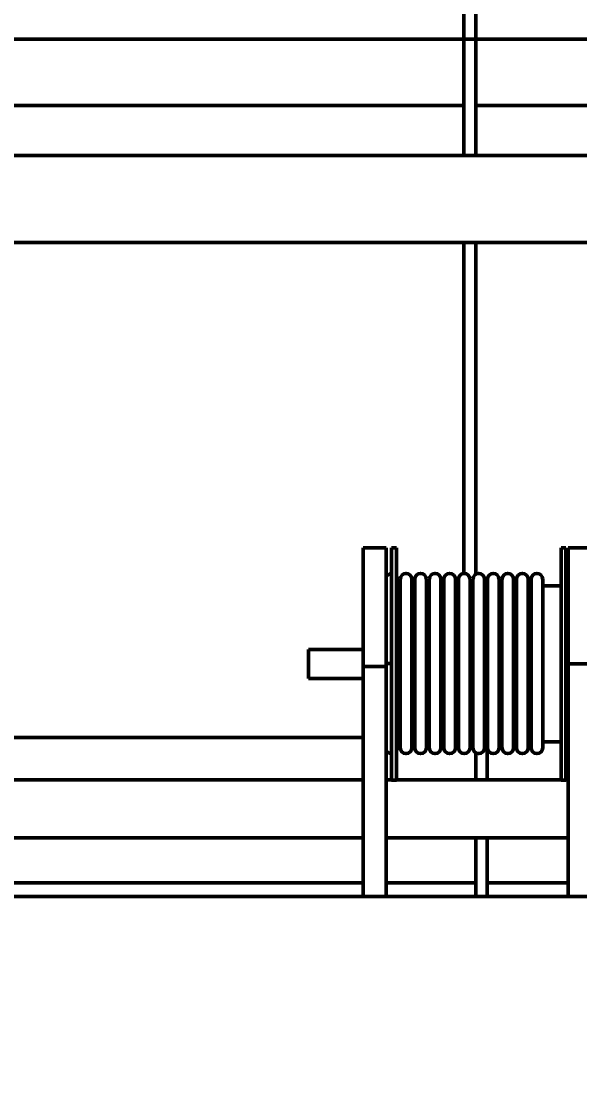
# Model space of a CAD drawing. Header units: millimetres. Extents: x 2779 to 3968, y 1146 to 2140.
# Drawn here: x 3640.9 to 3679.4, y 1891.3 to 1963.9 of the extents above; entities that cross this region are included whole.
import ezdxf

# ---------------------------------------------------------------- set-up
doc = ezdxf.new("R2010")
doc.units = ezdxf.units.MM
doc.layers.add('Net Dam', color=7, linetype='Continuous', lineweight=50)
doc.layers.add('Net Nhat', color=2, linetype='Continuous', lineweight=25)
doc.styles.get("Standard").update_dxf_attribs({"font": 'arial.ttf'})
doc.dimstyles.new('AM_ISO', dxfattribs={"dimtxt": 3.5, "dimasz": 3.5, "dimexe": 1, "dimexo": 1, "dimgap": 1.5, "dimtad": 1, "dimdsep": 46, "dimtxsty": 'Standard', "dimcen": 0, "dimclrd": 256, "dimclre": 256, "dimclrt": 2, "dimadec": 0, "dimazin": 2, "dimtp": 0.1, "dimtm": 0.1, "dimtfac": 0.71, "dimtdec": 3, "dimtmove": 0, "dimatfit": 3, "dimfxl": 1, "dimlwd": -1, "dimlwe": -1, "dimarcsym": 1})

# ---------------------------------------------------------------- blocks, each defined once
blk = doc.blocks.new('*D4')
at = {"layer": 'Defpoints', "color": 0, "transparency": 16777216}
for p in [(3663.555, 2098.54), (3525.881, 1714.54), (3573.555, 1714.54)]:
    blk.add_point(p, dxfattribs=at)
at = {"layer": 'Net Nhat', "linetype": 'ByBlock', "transparency": 16777216}
for p, q in [((3662.555, 2098.54), (3524.881, 2098.54)), ((3525.881, 2095.04), (3525.881, 1718.04)), ((3572.555, 1714.54), (3524.881, 1714.54))]:
    blk.add_line(p, q, dxfattribs=at)
at = {"layer": 'Net Nhat', "transparency": 16777216}
for points in [[(3525.298, 2095.04), (3526.464, 2095.04), (3525.881, 2098.54)], [(3525.298, 1718.04), (3526.464, 1718.04), (3525.881, 1714.54)]]:
    blk.add_solid(points, dxfattribs=at)
at = {"layer": 'Net Nhat', "color": 2, "transparency": 16777216, "insert": (3522.594, 1906.54), "char_height": 3.5, "attachment_point": 5, "rotation": 90}
blk.add_mtext('1920', dxfattribs=at)

msp = doc.modelspace()

# ---------------------------------------------------------------- linework, layer by layer
at = {"layer": 'Net Dam'}
for p, q in [((3671.3709, 2024.4642), (3671.3709, 1954.608)), ((3672.1931, 2024.4604), (3672.1931, 1954.608)), ((3738.5545, 1962.608), (3606.5546, 1962.608)), ((3671.3709, 1958.0446), (3630.8427, 1958.0446)), ((3714.2665, 1958.0446), (3672.171, 1958.0446)), ((3638.5546, 1954.608), (3706.5546, 1954.608)), ((3638.5546, 1948.6081), (3706.5546, 1948.6081)), ((3671.3709, 1948.6081), (3671.3709, 1925.8364)), ((3672.1931, 1948.6081), (3672.1931, 1925.7706)), ((3666.0438, 1927.608), (3664.4439, 1927.608)), ((3664.4439, 1919.4324), (3664.4439, 1927.608)), ((3666.0438, 1919.4324), (3666.0438, 1927.608)), ((3666.7422, 1927.608), (3666.4028, 1927.608)), ((3666.4028, 1921.1567), (3666.4028, 1927.608)), ((3666.7422, 1921.1567), (3666.7422, 1927.608)), ((3678.4028, 1927.608), (3678.0633, 1927.608)), ((3678.0633, 1921.1567), (3678.0633, 1927.608)), ((3678.4028, 1921.1567), (3678.4028, 1927.608)), ((3680.1582, 1927.608), (3678.5582, 1927.608)), ((3678.5582, 1927.608), (3678.5582, 1919.6081)), ((3666.8019, 1919.6376), (3666.8019, 1925.4376)), ((3667.0019, 1925.4376), (3667.0019, 1919.6376)), ((3667.8019, 1919.6376), (3667.8019, 1925.4376)), ((3668.0019, 1925.4376), (3668.0019, 1919.6376)), ((3668.8018, 1919.6376), (3668.8018, 1925.4376)), ((3669.0019, 1925.4376), (3669.0019, 1919.6376)), ((3669.8019, 1919.6376), (3669.8019, 1925.4376)), ((3670.0018, 1925.4376), (3670.0018, 1919.6376)), ((3670.8019, 1919.6376), (3670.8019, 1925.4376)), ((3671.0019, 1925.4376), (3671.0019, 1919.6376)), ((3671.8019, 1919.6376), (3671.8019, 1925.4376)), ((3672.0018, 1925.4376), (3672.0018, 1919.6376)), ((3672.8018, 1919.6376), (3672.8018, 1925.4376)), ((3673.0019, 1925.4376), (3673.0019, 1919.6376)), ((3673.8018, 1919.6376), (3673.8018, 1925.4376)), ((3674.0018, 1925.4376), (3674.0018, 1919.6376)), ((3674.8019, 1919.6376), (3674.8019, 1925.4376)), ((3675.0019, 1925.4376), (3675.0019, 1919.6376)), ((3675.8019, 1919.6376), (3675.8019, 1925.4376)), ((3676.0019, 1925.4376), (3676.0019, 1919.6376)), ((3676.8019, 1919.6376), (3676.8019, 1925.4376)), ((3667.0019, 1924.9762), (3666.8019, 1924.9762)), ((3668.0019, 1924.9762), (3667.8019, 1924.9762)), ((3669.0019, 1924.9762), (3668.8018, 1924.9762)), ((3670.0018, 1924.9762), (3669.8019, 1924.9762)), ((3671.0019, 1924.9762), (3670.8019, 1924.9762)), ((3673.0019, 1924.9762), (3672.8018, 1924.9762)), ((3674.0018, 1924.9762), (3673.8018, 1924.9762)), ((3675.0019, 1924.9762), (3674.8019, 1924.9762)), ((3676.0019, 1924.9762), (3675.8019, 1924.9762)), ((3678.0633, 1924.9762), (3676.8019, 1924.9762)), ((3666.4028, 1911.608), (3666.4028, 1921.1567)), ((3666.7422, 1911.608), (3666.7422, 1921.1567)), ((3678.0633, 1911.608), (3678.0633, 1921.1567)), ((3678.4028, 1911.608), (3678.4028, 1921.1567)), ((3664.4439, 1920.608), (3660.7038, 1920.608)), ((3660.7038, 1920.608), (3660.7038, 1918.608)), ((3678.5582, 1920.608), (3678.4028, 1920.608)), ((3664.4439, 1919.4324), (3666.0438, 1919.4324)), ((3664.4439, 1903.608), (3664.4439, 1919.4324)), ((3666.0438, 1919.6376), (3666.4028, 1919.6376)), ((3666.0438, 1903.608), (3666.0438, 1919.4324)), ((3666.7422, 1919.6376), (3666.8019, 1919.6376)), ((3666.8019, 1913.8376), (3666.8019, 1919.6376)), ((3667.0019, 1919.6376), (3667.0019, 1913.8376)), ((3667.8019, 1913.8376), (3667.8019, 1919.6376)), ((3668.0019, 1919.6376), (3668.0019, 1913.8376)), ((3668.8018, 1913.8376), (3668.8018, 1919.6376)), ((3669.0019, 1919.6376), (3669.0019, 1913.8376)), ((3669.8019, 1913.8376), (3669.8019, 1919.6376)), ((3670.0018, 1919.6376), (3670.0018, 1913.8376)), ((3670.8019, 1913.8376), (3670.8019, 1919.6376)), ((3671.0019, 1919.6376), (3671.0019, 1913.8376)), ((3671.8019, 1913.8376), (3671.8019, 1919.6376)), ((3672.0019, 1919.6376), (3672.0019, 1913.8376)), ((3672.8018, 1913.8376), (3672.8018, 1919.6376)), ((3673.0019, 1919.6376), (3673.0019, 1913.8376)), ((3673.8018, 1913.8376), (3673.8018, 1919.6376)), ((3674.0018, 1919.6376), (3674.0018, 1913.8376)), ((3674.8019, 1913.8376), (3674.8019, 1919.6376)), ((3675.0019, 1919.6376), (3675.0019, 1913.8376)), ((3675.8019, 1913.8376), (3675.8019, 1919.6376)), ((3676.0019, 1919.6376), (3676.0019, 1913.8376)), ((3676.8019, 1913.8376), (3676.8019, 1919.6376)), ((3680.1582, 1919.6081), (3678.5582, 1919.6081)), ((3678.5582, 1919.6081), (3678.5582, 1903.608)), ((3660.7038, 1918.608), (3664.4439, 1918.608)), ((3678.4028, 1918.608), (3678.5582, 1918.608)), ((3664.4439, 1914.5399), (3630.7885, 1914.5399)), ((3678.5582, 1914.5399), (3678.4028, 1914.5399)), ((3666.8019, 1914.2399), (3667.0019, 1914.2399)), ((3667.8019, 1914.2399), (3668.0019, 1914.2399)), ((3668.8018, 1914.2399), (3669.0019, 1914.2399)), ((3669.8019, 1914.2399), (3670.0018, 1914.2399)), ((3670.8019, 1914.2399), (3671.0019, 1914.2399)), ((3671.8019, 1914.2399), (3672.0019, 1914.2399)), ((3672.8018, 1914.2399), (3673.0019, 1914.2399)), ((3672.9931, 1911.6445), (3672.9931, 1913.8037)), ((3673.8018, 1914.2399), (3674.0018, 1914.2399)), ((3674.8019, 1914.2399), (3675.0019, 1914.2399)), ((3675.8019, 1914.2399), (3676.0019, 1914.2399)), ((3676.8019, 1914.2399), (3678.0633, 1914.2399)), ((3672.1931, 1913.5058), (3672.1931, 1911.6445)), ((3664.4439, 1911.6445), (3630.8445, 1911.6445)), ((3666.4028, 1911.6445), (3666.0438, 1911.6445)), ((3666.4028, 1911.608), (3666.7422, 1911.608)), ((3678.0633, 1911.6445), (3666.7422, 1911.6445)), ((3678.0633, 1911.608), (3678.4028, 1911.608)), ((3678.5582, 1911.6445), (3678.4028, 1911.6445)), ((3630.8162, 1907.6445), (3664.4439, 1907.6445)), ((3666.0438, 1907.6445), (3678.5582, 1907.6445)), ((3672.1931, 1907.6445), (3672.1931, 1903.608)), ((3672.9931, 1903.608), (3672.9931, 1907.6445)), ((3664.4439, 1904.5399), (3626.5546, 1904.5399)), ((3672.1931, 1904.5399), (3666.0438, 1904.5399)), ((3678.5582, 1904.5399), (3672.9931, 1904.5399)), ((3726.5546, 1903.608), (3618.5546, 1903.608))]:
    msp.add_line(p, q, dxfattribs=at)
at = {"layer": 'Net Dam', "flags": 128}
for points in [[(3666.8019, 1925.4376), (3666.7714, 1925.5906), (3666.7422, 1925.6478)], [(3666.7422, 1913.6274), (3666.7714, 1913.6845), (3666.8019, 1913.8376)]]:
    msp.add_lwpolyline(points, dxfattribs=at)
at = {"layer": 'Net Dam'}
for centre, start, end in [((3666.4019, 1925.4376), 89.869327, 153.514366), ((3667.4019, 1925.4376), 0, 180), ((3668.4019, 1925.4376), 0, 180), ((3669.4019, 1925.4376), 0, 180), ((3670.4019, 1925.4376), 0, 180), ((3671.4019, 1925.4376), 0, 180), ((3672.4018, 1925.4376), 0, 180), ((3673.4019, 1925.4376), 0, 180), ((3674.4019, 1925.4376), 0, 180), ((3675.4019, 1925.4376), 0, 180), ((3676.4019, 1925.4376), 0, 180), ((3666.4019, 1913.8376), 206.485634, 270.130673), ((3667.4019, 1913.8376), 180, 0), ((3668.4019, 1913.8376), 180, 0), ((3669.4019, 1913.8376), 180, 0), ((3670.4019, 1913.8376), 180, 0), ((3671.4019, 1913.8376), 180, 0), ((3672.4019, 1913.8376), 180, 0), ((3673.4019, 1913.8376), 180, 0), ((3674.4019, 1913.8376), 180, 0), ((3675.4019, 1913.8376), 180, 0), ((3676.4019, 1913.8376), 180, 0)]:
    msp.add_arc(centre, 0.4, start, end, dxfattribs=at)

# ---------------------------------------------------------------- dimensions: what is measured, and where the dimension line sits
at = {"layer": 'Net Nhat'}
dim = msp.add_linear_dim(base=(3525.8811, 1714.5399), p1=(3663.5546, 2098.5399), p2=(3573.5546, 1714.5399), angle=90, dimstyle='AM_ISO', override={"dimlfac": 5}, dxfattribs=at)
dim.commit()
dim.dimension.update_dxf_attribs({"geometry": '*D4', "text_midpoint": (3522.5941, 1906.5399)})

doc.saveas('drawing.dxf')
